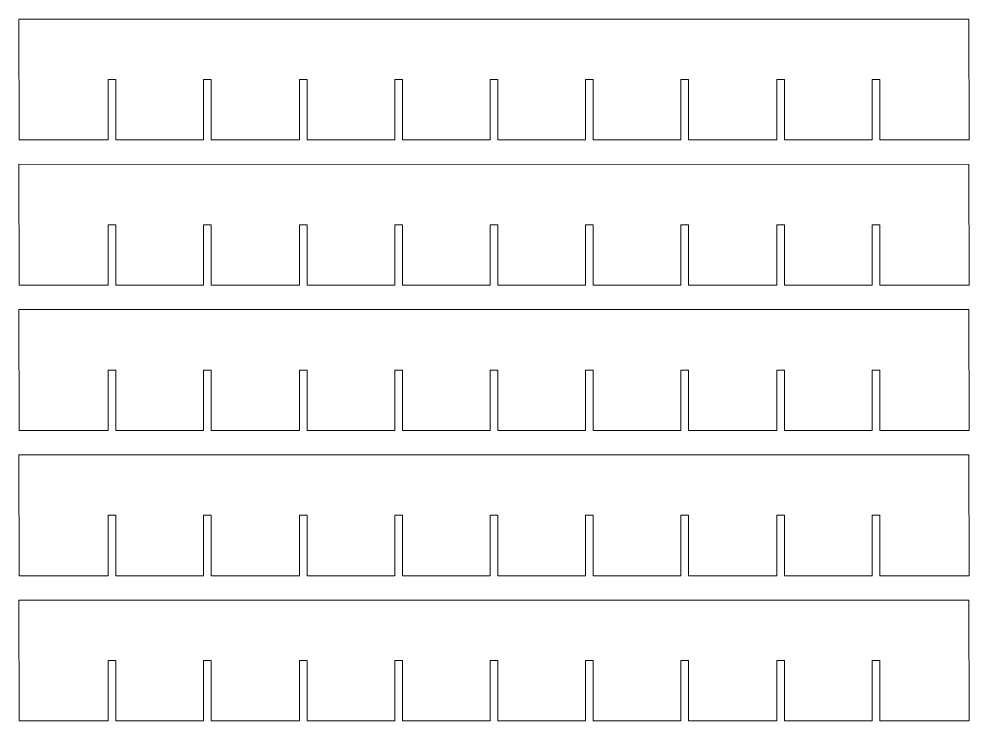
# Model space of a CAD drawing. Header units: millimetres. Extents: x -2444 to 3336, y -980 to 1690.
# Drawn here: x 2109 to 2502.4, y 1040.3 to 1330.8 of the extents above; entities that cross this region are included whole.
import ezdxf

# ---------------------------------------------------------------- set-up
doc = ezdxf.new("R2010")
doc.units = ezdxf.units.MM
doc.header["$MEASUREMENT"] = 0
doc.layers.add('Camada 1', color=7, linetype='Continuous')

msp = doc.modelspace()

# ---------------------------------------------------------------- linework, layer by layer
at = {"layer": 'Camada 1', "color": 250, "lineweight": 9}
for points in [[(2422.7941, 1280.7453), (2422.7941, 1280.7453), (2386.2399, 1280.7453), (2386.2399, 1280.7453), (2386.2399, 1280.7453), (2386.2399, 1280.7453), (2386.2399, 1305.7574), (2386.2399, 1305.7574), (2386.2399, 1305.7574), (2386.2399, 1305.7574), (2383.0399, 1305.7574), (2383.0399, 1305.7574), (2383.0399, 1305.7574), (2383.0399, 1305.7574), (2383.0399, 1280.7453), (2383.0399, 1280.7453), (2383.0399, 1280.7453), (2383.0399, 1280.7453), (2346.8164, 1280.7453), (2346.8164, 1280.7453), (2346.8164, 1280.7453), (2346.8164, 1280.7453), (2346.8164, 1305.7574), (2346.8164, 1305.7574), (2346.8164, 1305.7574), (2346.8164, 1305.7574), (2343.6164, 1305.7574), (2343.6164, 1305.7574), (2343.6164, 1305.7574), (2343.6164, 1305.7574), (2343.6164, 1280.7453), (2343.6164, 1280.7453), (2343.6164, 1280.7453), (2343.6164, 1280.7453), (2307.3052, 1280.7453), (2307.3052, 1280.7453), (2307.3052, 1280.7453), (2307.3052, 1280.7453), (2307.3052, 1305.7574), (2307.3052, 1305.7574), (2307.3052, 1305.7574), (2307.3052, 1305.7574), (2304.1052, 1305.7574), (2304.1052, 1305.7574), (2304.1052, 1305.7574), (2304.1052, 1305.7574), (2304.1052, 1280.7453), (2304.1052, 1280.7453), (2304.1052, 1280.7453), (2304.1052, 1280.7453), (2267.7718, 1280.7453), (2267.7718, 1280.7453), (2267.7718, 1280.7453), (2267.7718, 1280.7453), (2267.7718, 1305.7574), (2267.7718, 1305.7574), (2267.7718, 1305.7574), (2267.7718, 1305.7574), (2264.5718, 1305.7574), (2264.5718, 1305.7574), (2264.5718, 1305.7574), (2264.5718, 1305.7574), (2264.5718, 1280.7452), (2264.5718, 1280.7452), (2264.5718, 1280.7452), (2264.5718, 1280.7452), (2228.31, 1280.7453), (2228.31, 1280.7453), (2228.31, 1280.7453), (2228.31, 1280.7453), (2228.31, 1305.7574), (2228.31, 1305.7574), (2228.31, 1305.7574), (2228.31, 1305.7574), (2225.11, 1305.7574), (2225.11, 1305.7574), (2225.11, 1305.7574), (2225.11, 1305.7574), (2225.11, 1280.7452), (2225.11, 1280.7452), (2225.11, 1280.7452), (2225.11, 1280.7452), (2188.6094, 1280.7453), (2188.6094, 1280.7453), (2188.6094, 1280.7453), (2188.6094, 1280.7453), (2188.6094, 1305.7574), (2188.6094, 1305.7574), (2188.6094, 1305.7574), (2188.6094, 1305.7574), (2185.4094, 1305.7574), (2185.4094, 1305.7574), (2185.4094, 1305.7574), (2185.4094, 1305.7574), (2185.4094, 1280.7453), (2185.4094, 1280.7453), (2185.4094, 1280.7453), (2185.4094, 1280.7453), (2149.1894, 1280.7453), (2149.1894, 1280.7453), (2149.1894, 1280.7453), (2149.1894, 1280.7453), (2149.1894, 1305.7574), (2149.1894, 1305.7574), (2149.1894, 1305.7574), (2149.1894, 1305.7574), (2145.9894, 1305.7574), (2145.9894, 1305.7574), (2145.9894, 1305.7574), (2145.9894, 1305.7574), (2145.9894, 1280.7453), (2145.9894, 1280.7453), (2145.9894, 1280.7453), (2145.9894, 1280.7453), (2109.0457, 1280.7453), (2109.0457, 1280.7453), (2109.0457, 1280.7453), (2109.0457, 1280.7453), (2109.0391, 1330.7688), (2109.0391, 1330.7688), (2109.0391, 1330.7688), (2109.0391, 1330.7688), (2502.3483, 1330.7453), (2502.3483, 1330.7453), (2502.3483, 1330.7453), (2502.3483, 1330.7453), (2502.3552, 1280.7453), (2502.3552, 1280.7453), (2502.3552, 1280.7453), (2502.3552, 1280.7453), (2465.5059, 1280.7453), (2465.5059, 1280.7453), (2465.5059, 1280.7453), (2465.5059, 1280.7453), (2465.5059, 1305.7574), (2465.5059, 1305.7574), (2465.5059, 1305.7574), (2465.5059, 1305.7574), (2462.3059, 1305.7574), (2462.3059, 1305.7574), (2462.3059, 1305.7574), (2462.3059, 1305.7574), (2462.3059, 1280.7452), (2462.3059, 1280.7452), (2462.3059, 1280.7452), (2462.3059, 1280.7452), (2425.9941, 1280.7453), (2425.9941, 1280.7453), (2425.9941, 1280.7453), (2425.9941, 1280.7453), (2425.9941, 1305.7574), (2425.9941, 1305.7574), (2425.9941, 1305.7574), (2425.9941, 1305.7574), (2422.7941, 1305.7574), (2422.7941, 1305.7574), (2422.7941, 1305.7574), (2422.7941, 1305.7574), (2422.7941, 1280.7453), (2422.7941, 1280.7453)], [(2422.7941, 1220.6453), (2422.7941, 1220.6453), (2386.2399, 1220.6453), (2386.2399, 1220.6453), (2386.2399, 1220.6453), (2386.2399, 1220.6453), (2386.2399, 1245.6574), (2386.2399, 1245.6574), (2386.2399, 1245.6574), (2386.2399, 1245.6574), (2383.0399, 1245.6574), (2383.0399, 1245.6574), (2383.0399, 1245.6574), (2383.0399, 1245.6574), (2383.0399, 1220.6453), (2383.0399, 1220.6453), (2383.0399, 1220.6453), (2383.0399, 1220.6453), (2346.8164, 1220.6453), (2346.8164, 1220.6453), (2346.8164, 1220.6453), (2346.8164, 1220.6453), (2346.8164, 1245.6574), (2346.8164, 1245.6574), (2346.8164, 1245.6574), (2346.8164, 1245.6574), (2343.6164, 1245.6574), (2343.6164, 1245.6574), (2343.6164, 1245.6574), (2343.6164, 1245.6574), (2343.6164, 1220.6453), (2343.6164, 1220.6453), (2343.6164, 1220.6453), (2343.6164, 1220.6453), (2307.3052, 1220.6453), (2307.3052, 1220.6453), (2307.3052, 1220.6453), (2307.3052, 1220.6453), (2307.3052, 1245.6574), (2307.3052, 1245.6574), (2307.3052, 1245.6574), (2307.3052, 1245.6574), (2304.1052, 1245.6574), (2304.1052, 1245.6574), (2304.1052, 1245.6574), (2304.1052, 1245.6574), (2304.1052, 1220.6453), (2304.1052, 1220.6453), (2304.1052, 1220.6453), (2304.1052, 1220.6453), (2267.7718, 1220.6453), (2267.7718, 1220.6453), (2267.7718, 1220.6453), (2267.7718, 1220.6453), (2267.7718, 1245.6574), (2267.7718, 1245.6574), (2267.7718, 1245.6574), (2267.7718, 1245.6574), (2264.5718, 1245.6574), (2264.5718, 1245.6574), (2264.5718, 1245.6574), (2264.5718, 1245.6574), (2264.5718, 1220.6452), (2264.5718, 1220.6452), (2264.5718, 1220.6452), (2264.5718, 1220.6452), (2228.31, 1220.6453), (2228.31, 1220.6453), (2228.31, 1220.6453), (2228.31, 1220.6453), (2228.31, 1245.6574), (2228.31, 1245.6574), (2228.31, 1245.6574), (2228.31, 1245.6574), (2225.11, 1245.6574), (2225.11, 1245.6574), (2225.11, 1245.6574), (2225.11, 1245.6574), (2225.11, 1220.6452), (2225.11, 1220.6452), (2225.11, 1220.6452), (2225.11, 1220.6452), (2188.6094, 1220.6453), (2188.6094, 1220.6453), (2188.6094, 1220.6453), (2188.6094, 1220.6453), (2188.6094, 1245.6574), (2188.6094, 1245.6574), (2188.6094, 1245.6574), (2188.6094, 1245.6574), (2185.4094, 1245.6574), (2185.4094, 1245.6574), (2185.4094, 1245.6574), (2185.4094, 1245.6574), (2185.4094, 1220.6453), (2185.4094, 1220.6453), (2185.4094, 1220.6453), (2185.4094, 1220.6453), (2149.1894, 1220.6453), (2149.1894, 1220.6453), (2149.1894, 1220.6453), (2149.1894, 1220.6453), (2149.1894, 1245.6574), (2149.1894, 1245.6574), (2149.1894, 1245.6574), (2149.1894, 1245.6574), (2145.9894, 1245.6574), (2145.9894, 1245.6574), (2145.9894, 1245.6574), (2145.9894, 1245.6574), (2145.9894, 1220.6453), (2145.9894, 1220.6453), (2145.9894, 1220.6453), (2145.9894, 1220.6453), (2109.0457, 1220.6453), (2109.0457, 1220.6453), (2109.0457, 1220.6453), (2109.0457, 1220.6453), (2109.0391, 1270.6688), (2109.0391, 1270.6688), (2109.0391, 1270.6688), (2109.0391, 1270.6688), (2502.3483, 1270.6453), (2502.3483, 1270.6453), (2502.3483, 1270.6453), (2502.3483, 1270.6453), (2502.3552, 1220.6453), (2502.3552, 1220.6453), (2502.3552, 1220.6453), (2502.3552, 1220.6453), (2465.5059, 1220.6453), (2465.5059, 1220.6453), (2465.5059, 1220.6453), (2465.5059, 1220.6453), (2465.5059, 1245.6574), (2465.5059, 1245.6574), (2465.5059, 1245.6574), (2465.5059, 1245.6574), (2462.3059, 1245.6574), (2462.3059, 1245.6574), (2462.3059, 1245.6574), (2462.3059, 1245.6574), (2462.3059, 1220.6452), (2462.3059, 1220.6452), (2462.3059, 1220.6452), (2462.3059, 1220.6452), (2425.9941, 1220.6453), (2425.9941, 1220.6453), (2425.9941, 1220.6453), (2425.9941, 1220.6453), (2425.9941, 1245.6574), (2425.9941, 1245.6574), (2425.9941, 1245.6574), (2425.9941, 1245.6574), (2422.7941, 1245.6574), (2422.7941, 1245.6574), (2422.7941, 1245.6574), (2422.7941, 1245.6574), (2422.7941, 1220.6453), (2422.7941, 1220.6453)], [(2422.7941, 1160.5342), (2422.7941, 1160.5342), (2386.2399, 1160.5342), (2386.2399, 1160.5342), (2386.2399, 1160.5342), (2386.2399, 1160.5342), (2386.2399, 1185.5463), (2386.2399, 1185.5463), (2386.2399, 1185.5463), (2386.2399, 1185.5463), (2383.0399, 1185.5463), (2383.0399, 1185.5463), (2383.0399, 1185.5463), (2383.0399, 1185.5463), (2383.0399, 1160.5342), (2383.0399, 1160.5342), (2383.0399, 1160.5342), (2383.0399, 1160.5342), (2346.8164, 1160.5342), (2346.8164, 1160.5342), (2346.8164, 1160.5342), (2346.8164, 1160.5342), (2346.8164, 1185.5463), (2346.8164, 1185.5463), (2346.8164, 1185.5463), (2346.8164, 1185.5463), (2343.6164, 1185.5463), (2343.6164, 1185.5463), (2343.6164, 1185.5463), (2343.6164, 1185.5463), (2343.6164, 1160.5342), (2343.6164, 1160.5342), (2343.6164, 1160.5342), (2343.6164, 1160.5342), (2307.3052, 1160.5342), (2307.3052, 1160.5342), (2307.3052, 1160.5342), (2307.3052, 1160.5342), (2307.3052, 1185.5463), (2307.3052, 1185.5463), (2307.3052, 1185.5463), (2307.3052, 1185.5463), (2304.1052, 1185.5463), (2304.1052, 1185.5463), (2304.1052, 1185.5463), (2304.1052, 1185.5463), (2304.1052, 1160.5342), (2304.1052, 1160.5342), (2304.1052, 1160.5342), (2304.1052, 1160.5342), (2267.7718, 1160.5342), (2267.7718, 1160.5342), (2267.7718, 1160.5342), (2267.7718, 1160.5342), (2267.7718, 1185.5463), (2267.7718, 1185.5463), (2267.7718, 1185.5463), (2267.7718, 1185.5463), (2264.5718, 1185.5463), (2264.5718, 1185.5463), (2264.5718, 1185.5463), (2264.5718, 1185.5463), (2264.5718, 1160.5341), (2264.5718, 1160.5341), (2264.5718, 1160.5341), (2264.5718, 1160.5341), (2228.31, 1160.5342), (2228.31, 1160.5342), (2228.31, 1160.5342), (2228.31, 1160.5342), (2228.31, 1185.5463), (2228.31, 1185.5463), (2228.31, 1185.5463), (2228.31, 1185.5463), (2225.11, 1185.5463), (2225.11, 1185.5463), (2225.11, 1185.5463), (2225.11, 1185.5463), (2225.11, 1160.5341), (2225.11, 1160.5341), (2225.11, 1160.5341), (2225.11, 1160.5341), (2188.6094, 1160.5342), (2188.6094, 1160.5342), (2188.6094, 1160.5342), (2188.6094, 1160.5342), (2188.6094, 1185.5463), (2188.6094, 1185.5463), (2188.6094, 1185.5463), (2188.6094, 1185.5463), (2185.4094, 1185.5463), (2185.4094, 1185.5463), (2185.4094, 1185.5463), (2185.4094, 1185.5463), (2185.4094, 1160.5342), (2185.4094, 1160.5342), (2185.4094, 1160.5342), (2185.4094, 1160.5342), (2149.1894, 1160.5342), (2149.1894, 1160.5342), (2149.1894, 1160.5342), (2149.1894, 1160.5342), (2149.1894, 1185.5463), (2149.1894, 1185.5463), (2149.1894, 1185.5463), (2149.1894, 1185.5463), (2145.9894, 1185.5463), (2145.9894, 1185.5463), (2145.9894, 1185.5463), (2145.9894, 1185.5463), (2145.9894, 1160.5342), (2145.9894, 1160.5342), (2145.9894, 1160.5342), (2145.9894, 1160.5342), (2109.0457, 1160.5342), (2109.0457, 1160.5342), (2109.0457, 1160.5342), (2109.0457, 1160.5342), (2109.0391, 1210.5577), (2109.0391, 1210.5577), (2109.0391, 1210.5577), (2109.0391, 1210.5577), (2502.3483, 1210.5342), (2502.3483, 1210.5342), (2502.3483, 1210.5342), (2502.3483, 1210.5342), (2502.3552, 1160.5342), (2502.3552, 1160.5342), (2502.3552, 1160.5342), (2502.3552, 1160.5342), (2465.5059, 1160.5342), (2465.5059, 1160.5342), (2465.5059, 1160.5342), (2465.5059, 1160.5342), (2465.5059, 1185.5463), (2465.5059, 1185.5463), (2465.5059, 1185.5463), (2465.5059, 1185.5463), (2462.3059, 1185.5463), (2462.3059, 1185.5463), (2462.3059, 1185.5463), (2462.3059, 1185.5463), (2462.3059, 1160.5341), (2462.3059, 1160.5341), (2462.3059, 1160.5341), (2462.3059, 1160.5341), (2425.9941, 1160.5342), (2425.9941, 1160.5342), (2425.9941, 1160.5342), (2425.9941, 1160.5342), (2425.9941, 1185.5463), (2425.9941, 1185.5463), (2425.9941, 1185.5463), (2425.9941, 1185.5463), (2422.7941, 1185.5463), (2422.7941, 1185.5463), (2422.7941, 1185.5463), (2422.7941, 1185.5463), (2422.7941, 1160.5342), (2422.7941, 1160.5342)], [(2422.7941, 1100.4175), (2422.7941, 1100.4175), (2386.2399, 1100.4175), (2386.2399, 1100.4175), (2386.2399, 1100.4175), (2386.2399, 1100.4175), (2386.2399, 1125.4296), (2386.2399, 1125.4296), (2386.2399, 1125.4296), (2386.2399, 1125.4296), (2383.0399, 1125.4296), (2383.0399, 1125.4296), (2383.0399, 1125.4296), (2383.0399, 1125.4296), (2383.0399, 1100.4175), (2383.0399, 1100.4175), (2383.0399, 1100.4175), (2383.0399, 1100.4175), (2346.8164, 1100.4175), (2346.8164, 1100.4175), (2346.8164, 1100.4175), (2346.8164, 1100.4175), (2346.8164, 1125.4296), (2346.8164, 1125.4296), (2346.8164, 1125.4296), (2346.8164, 1125.4296), (2343.6164, 1125.4296), (2343.6164, 1125.4296), (2343.6164, 1125.4296), (2343.6164, 1125.4296), (2343.6164, 1100.4175), (2343.6164, 1100.4175), (2343.6164, 1100.4175), (2343.6164, 1100.4175), (2307.3052, 1100.4175), (2307.3052, 1100.4175), (2307.3052, 1100.4175), (2307.3052, 1100.4175), (2307.3052, 1125.4296), (2307.3052, 1125.4296), (2307.3052, 1125.4296), (2307.3052, 1125.4296), (2304.1052, 1125.4296), (2304.1052, 1125.4296), (2304.1052, 1125.4296), (2304.1052, 1125.4296), (2304.1052, 1100.4175), (2304.1052, 1100.4175), (2304.1052, 1100.4175), (2304.1052, 1100.4175), (2267.7718, 1100.4175), (2267.7718, 1100.4175), (2267.7718, 1100.4175), (2267.7718, 1100.4175), (2267.7718, 1125.4296), (2267.7718, 1125.4296), (2267.7718, 1125.4296), (2267.7718, 1125.4296), (2264.5718, 1125.4296), (2264.5718, 1125.4296), (2264.5718, 1125.4296), (2264.5718, 1125.4296), (2264.5718, 1100.4174), (2264.5718, 1100.4174), (2264.5718, 1100.4174), (2264.5718, 1100.4174), (2228.31, 1100.4175), (2228.31, 1100.4175), (2228.31, 1100.4175), (2228.31, 1100.4175), (2228.31, 1125.4296), (2228.31, 1125.4296), (2228.31, 1125.4296), (2228.31, 1125.4296), (2225.11, 1125.4296), (2225.11, 1125.4296), (2225.11, 1125.4296), (2225.11, 1125.4296), (2225.11, 1100.4174), (2225.11, 1100.4174), (2225.11, 1100.4174), (2225.11, 1100.4174), (2188.6094, 1100.4175), (2188.6094, 1100.4175), (2188.6094, 1100.4175), (2188.6094, 1100.4175), (2188.6094, 1125.4296), (2188.6094, 1125.4296), (2188.6094, 1125.4296), (2188.6094, 1125.4296), (2185.4094, 1125.4296), (2185.4094, 1125.4296), (2185.4094, 1125.4296), (2185.4094, 1125.4296), (2185.4094, 1100.4175), (2185.4094, 1100.4175), (2185.4094, 1100.4175), (2185.4094, 1100.4175), (2149.1894, 1100.4175), (2149.1894, 1100.4175), (2149.1894, 1100.4175), (2149.1894, 1100.4175), (2149.1894, 1125.4296), (2149.1894, 1125.4296), (2149.1894, 1125.4296), (2149.1894, 1125.4296), (2145.9894, 1125.4296), (2145.9894, 1125.4296), (2145.9894, 1125.4296), (2145.9894, 1125.4296), (2145.9894, 1100.4175), (2145.9894, 1100.4175), (2145.9894, 1100.4175), (2145.9894, 1100.4175), (2109.0457, 1100.4175), (2109.0457, 1100.4175), (2109.0457, 1100.4175), (2109.0457, 1100.4175), (2109.0391, 1150.441), (2109.0391, 1150.441), (2109.0391, 1150.441), (2109.0391, 1150.441), (2502.3483, 1150.4175), (2502.3483, 1150.4175), (2502.3483, 1150.4175), (2502.3483, 1150.4175), (2502.3552, 1100.4175), (2502.3552, 1100.4175), (2502.3552, 1100.4175), (2502.3552, 1100.4175), (2465.5059, 1100.4175), (2465.5059, 1100.4175), (2465.5059, 1100.4175), (2465.5059, 1100.4175), (2465.5059, 1125.4296), (2465.5059, 1125.4296), (2465.5059, 1125.4296), (2465.5059, 1125.4296), (2462.3059, 1125.4296), (2462.3059, 1125.4296), (2462.3059, 1125.4296), (2462.3059, 1125.4296), (2462.3059, 1100.4174), (2462.3059, 1100.4174), (2462.3059, 1100.4174), (2462.3059, 1100.4174), (2425.9941, 1100.4175), (2425.9941, 1100.4175), (2425.9941, 1100.4175), (2425.9941, 1100.4175), (2425.9941, 1125.4296), (2425.9941, 1125.4296), (2425.9941, 1125.4296), (2425.9941, 1125.4296), (2422.7941, 1125.4296), (2422.7941, 1125.4296), (2422.7941, 1125.4296), (2422.7941, 1125.4296), (2422.7941, 1100.4175), (2422.7941, 1100.4175)], [(2422.7941, 1040.3457), (2422.7941, 1040.3457), (2386.2399, 1040.3457), (2386.2399, 1040.3457), (2386.2399, 1040.3457), (2386.2399, 1040.3457), (2386.2399, 1065.3578), (2386.2399, 1065.3578), (2386.2399, 1065.3578), (2386.2399, 1065.3578), (2383.0399, 1065.3578), (2383.0399, 1065.3578), (2383.0399, 1065.3578), (2383.0399, 1065.3578), (2383.0399, 1040.3457), (2383.0399, 1040.3457), (2383.0399, 1040.3457), (2383.0399, 1040.3457), (2346.8164, 1040.3457), (2346.8164, 1040.3457), (2346.8164, 1040.3457), (2346.8164, 1040.3457), (2346.8164, 1065.3578), (2346.8164, 1065.3578), (2346.8164, 1065.3578), (2346.8164, 1065.3578), (2343.6164, 1065.3578), (2343.6164, 1065.3578), (2343.6164, 1065.3578), (2343.6164, 1065.3578), (2343.6164, 1040.3457), (2343.6164, 1040.3457), (2343.6164, 1040.3457), (2343.6164, 1040.3457), (2307.3052, 1040.3457), (2307.3052, 1040.3457), (2307.3052, 1040.3457), (2307.3052, 1040.3457), (2307.3052, 1065.3578), (2307.3052, 1065.3578), (2307.3052, 1065.3578), (2307.3052, 1065.3578), (2304.1052, 1065.3578), (2304.1052, 1065.3578), (2304.1052, 1065.3578), (2304.1052, 1065.3578), (2304.1052, 1040.3457), (2304.1052, 1040.3457), (2304.1052, 1040.3457), (2304.1052, 1040.3457), (2267.7718, 1040.3457), (2267.7718, 1040.3457), (2267.7718, 1040.3457), (2267.7718, 1040.3457), (2267.7718, 1065.3578), (2267.7718, 1065.3578), (2267.7718, 1065.3578), (2267.7718, 1065.3578), (2264.5718, 1065.3578), (2264.5718, 1065.3578), (2264.5718, 1065.3578), (2264.5718, 1065.3578), (2264.5718, 1040.3456), (2264.5718, 1040.3456), (2264.5718, 1040.3456), (2264.5718, 1040.3456), (2228.31, 1040.3457), (2228.31, 1040.3457), (2228.31, 1040.3457), (2228.31, 1040.3457), (2228.31, 1065.3578), (2228.31, 1065.3578), (2228.31, 1065.3578), (2228.31, 1065.3578), (2225.11, 1065.3578), (2225.11, 1065.3578), (2225.11, 1065.3578), (2225.11, 1065.3578), (2225.11, 1040.3456), (2225.11, 1040.3456), (2225.11, 1040.3456), (2225.11, 1040.3456), (2188.6094, 1040.3457), (2188.6094, 1040.3457), (2188.6094, 1040.3457), (2188.6094, 1040.3457), (2188.6094, 1065.3578), (2188.6094, 1065.3578), (2188.6094, 1065.3578), (2188.6094, 1065.3578), (2185.4094, 1065.3578), (2185.4094, 1065.3578), (2185.4094, 1065.3578), (2185.4094, 1065.3578), (2185.4094, 1040.3457), (2185.4094, 1040.3457), (2185.4094, 1040.3457), (2185.4094, 1040.3457), (2149.1894, 1040.3457), (2149.1894, 1040.3457), (2149.1894, 1040.3457), (2149.1894, 1040.3457), (2149.1894, 1065.3578), (2149.1894, 1065.3578), (2149.1894, 1065.3578), (2149.1894, 1065.3578), (2145.9894, 1065.3578), (2145.9894, 1065.3578), (2145.9894, 1065.3578), (2145.9894, 1065.3578), (2145.9894, 1040.3457), (2145.9894, 1040.3457), (2145.9894, 1040.3457), (2145.9894, 1040.3457), (2109.0457, 1040.3457), (2109.0457, 1040.3457), (2109.0457, 1040.3457), (2109.0457, 1040.3457), (2109.0391, 1090.3692), (2109.0391, 1090.3692), (2109.0391, 1090.3692), (2109.0391, 1090.3692), (2502.3483, 1090.3457), (2502.3483, 1090.3457), (2502.3483, 1090.3457), (2502.3483, 1090.3457), (2502.3552, 1040.3457), (2502.3552, 1040.3457), (2502.3552, 1040.3457), (2502.3552, 1040.3457), (2465.5059, 1040.3457), (2465.5059, 1040.3457), (2465.5059, 1040.3457), (2465.5059, 1040.3457), (2465.5059, 1065.3578), (2465.5059, 1065.3578), (2465.5059, 1065.3578), (2465.5059, 1065.3578), (2462.3059, 1065.3578), (2462.3059, 1065.3578), (2462.3059, 1065.3578), (2462.3059, 1065.3578), (2462.3059, 1040.3456), (2462.3059, 1040.3456), (2462.3059, 1040.3456), (2462.3059, 1040.3456), (2425.9941, 1040.3457), (2425.9941, 1040.3457), (2425.9941, 1040.3457), (2425.9941, 1040.3457), (2425.9941, 1065.3578), (2425.9941, 1065.3578), (2425.9941, 1065.3578), (2425.9941, 1065.3578), (2422.7941, 1065.3578), (2422.7941, 1065.3578), (2422.7941, 1065.3578), (2422.7941, 1065.3578), (2422.7941, 1040.3457), (2422.7941, 1040.3457)]]:
    msp.add_open_spline(points, degree=3, knots=[0, 0, 0, 0, 0.02439024, 0.02439024, 0.02439024, 0.02439024, 0.04878049, 0.04878049, 0.04878049, 0.04878049, 0.07317073, 0.07317073, 0.07317073, 0.07317073, 0.09756098, 0.09756098, 0.09756098, 0.09756098, 0.12195122, 0.12195122, 0.12195122, 0.12195122, 0.14634146, 0.14634146, 0.14634146, 0.14634146, 0.17073171, 0.17073171, 0.17073171, 0.17073171, 0.19512195, 0.19512195, 0.19512195, 0.19512195, 0.2195122, 0.2195122, 0.2195122, 0.2195122, 0.24390244, 0.24390244, 0.24390244, 0.24390244, 0.26829268, 0.26829268, 0.26829268, 0.26829268, 0.29268293, 0.29268293, 0.29268293, 0.29268293, 0.31707317, 0.31707317, 0.31707317, 0.31707317, 0.34146341, 0.34146341, 0.34146341, 0.34146341, 0.36585366, 0.36585366, 0.36585366, 0.36585366, 0.3902439, 0.3902439, 0.3902439, 0.3902439, 0.41463415, 0.41463415, 0.41463415, 0.41463415, 0.43902439, 0.43902439, 0.43902439, 0.43902439, 0.46341463, 0.46341463, 0.46341463, 0.46341463, 0.48780488, 0.48780488, 0.48780488, 0.48780488, 0.51219512, 0.51219512, 0.51219512, 0.51219512, 0.53658537, 0.53658537, 0.53658537, 0.53658537, 0.56097561, 0.56097561, 0.56097561, 0.56097561, 0.58536585, 0.58536585, 0.58536585, 0.58536585, 0.6097561, 0.6097561, 0.6097561, 0.6097561, 0.63414634, 0.63414634, 0.63414634, 0.63414634, 0.65853659, 0.65853659, 0.65853659, 0.65853659, 0.68292683, 0.68292683, 0.68292683, 0.68292683, 0.70731707, 0.70731707, 0.70731707, 0.70731707, 0.73170732, 0.73170732, 0.73170732, 0.73170732, 0.75609756, 0.75609756, 0.75609756, 0.75609756, 0.7804878, 0.7804878, 0.7804878, 0.7804878, 0.80487805, 0.80487805, 0.80487805, 0.80487805, 0.82926829, 0.82926829, 0.82926829, 0.82926829, 0.85365854, 0.85365854, 0.85365854, 0.85365854, 0.87804878, 0.87804878, 0.87804878, 0.87804878, 0.90243902, 0.90243902, 0.90243902, 0.90243902, 0.92682927, 0.92682927, 0.92682927, 0.92682927, 0.95121951, 0.95121951, 0.95121951, 0.95121951, 1, 1, 1, 1], dxfattribs=at)

doc.saveas('drawing.dxf')
